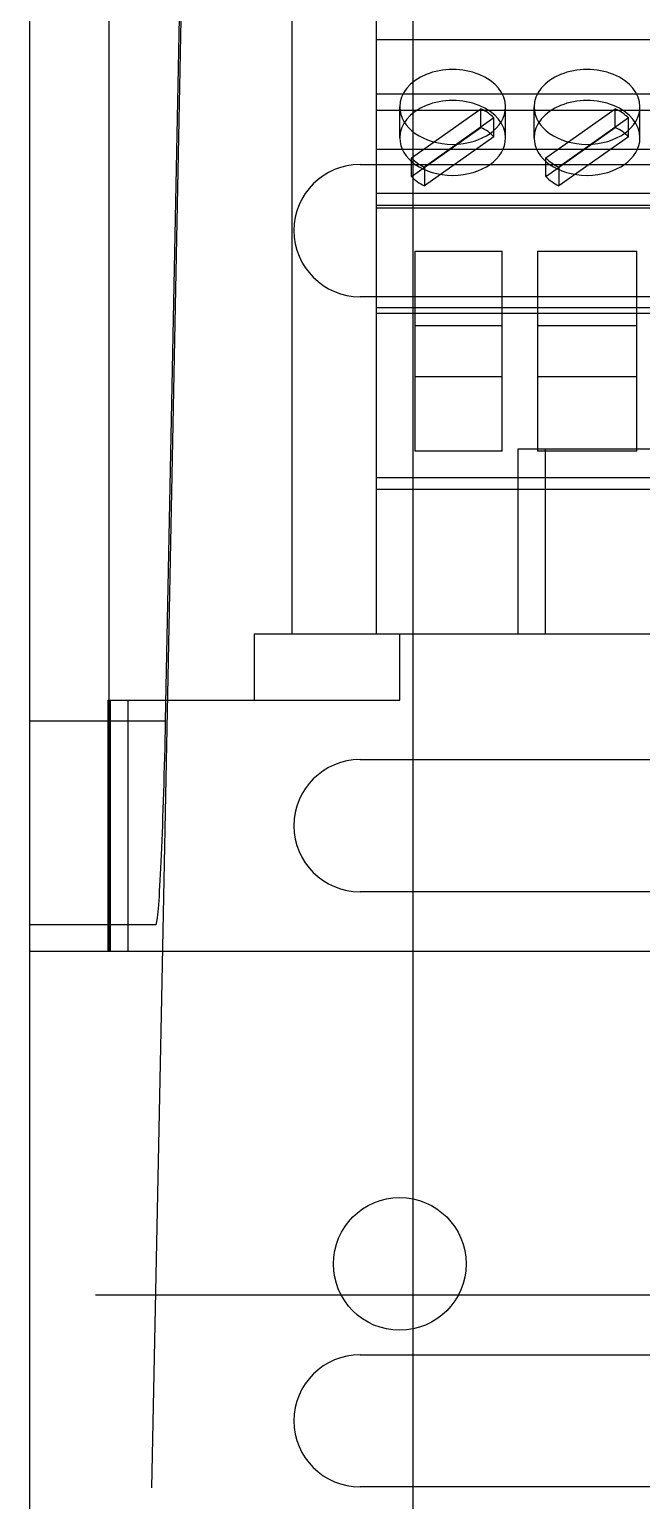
# Model space of a CAD drawing. Extents: x 0 to 144, y 0 to 348.
# Drawn here: x 7 to 30, y 56.1 to 111.5 of the extents above; entities that cross this region are included whole.
import ezdxf

# ---------------------------------------------------------------- set-up
doc = ezdxf.new("R2010")
doc.units = 0
doc.layers.add('--8N-THT. FIXING HOLE', color=4, linetype='CONTINUOUS')
doc.layers.add('-15N-THT. THIẾT BỊ ĐÓNG MỞ', color=40, linetype='CONTINUOUS')

# ---------------------------------------------------------------- blocks, each defined once
blk = doc.blocks.new('06 - N - SC VSD ATV630U07~55N4')
at = {"layer": '--8N-THT. FIXING HOLE'}
blk.add_circle((-51.068, -109), 2.5, dxfattribs=at)
at = {"layer": '-15N-THT. THIẾT BỊ ĐÓNG MỞ'}
for p, q in [((-65.023, 144.114), (-65.022, -166)), ((-62.032, -25.203), (-62.032, -97.221)), ((-55.133, -28.443), (-55.133, -85.26)), ((-51.945, -85.26), (-51.945, -28.443)), ((-50.569, -166), (-50.569, -28.443)), ((-59.373, -61.396), (-59.904, -88.54)), ((-59.316, -62.097), (-59.684, -80.543)), ((-51.945, -62.862), (19.517, -62.862)), ((-51.945, -64.906), (19.517, -64.906)), ((-51.067, -66.568), (-51.067, -65.4)), ((-47.08, -66.568), (-47.08, -65.4)), ((-46.004, -66.568), (-46.004, -65.4)), ((-42.016, -66.568), (-42.016, -65.4)), ((-51.945, -65.517), (19.517, -65.517)), ((-50.631, -67.32), (-48.01, -65.467)), ((-47.517, -65.816), (-50.137, -67.669)), ((-48.01, -66.172), (-48.01, -65.467)), ((-47.517, -66.521), (-47.517, -65.816)), ((-45.567, -67.32), (-42.947, -65.467)), ((-42.453, -65.816), (-45.074, -67.669)), ((-42.947, -66.172), (-42.947, -65.467)), ((-42.453, -66.521), (-42.453, -65.816)), ((-50.631, -68.025), (-48.01, -66.172)), ((-47.517, -66.521), (-50.137, -68.374)), ((-45.567, -68.025), (-42.947, -66.172)), ((-42.453, -66.521), (-45.074, -68.374)), ((-51.945, -66.988), (-3.025, -66.988)), ((-52.563, -67.567), (52.563, -67.567)), ((-52.563, -67.567), (-52.563, -67.567)), ((-50.631, -68.025), (-50.631, -67.32)), ((-45.567, -68.025), (-45.567, -67.32)), ((-50.137, -67.669), (-50.137, -68.374)), ((-45.074, -67.669), (-45.074, -68.374)), ((-51.945, -68.654), (19.517, -68.654)), ((-51.945, -69.104), (19.517, -69.104)), ((-51.945, -69.206), (19.517, -69.206)), ((-50.494, -70.83), (-50.494, -78.378)), ((-50.494, -70.83), (-47.205, -70.83)), ((-47.205, -78.378), (-47.205, -70.83)), ((-45.879, -70.83), (-45.879, -78.378)), ((-45.879, -70.83), (-42.141, -70.83)), ((-42.141, -78.378), (-42.141, -70.83)), ((52.563, -72.551), (-52.563, -72.551)), ((-52.563, -72.551), (-52.563, -72.551)), ((-51.945, -72.962), (19.517, -72.962)), ((-51.945, -73.174), (19.517, -73.174)), ((-50.494, -73.632), (-47.205, -73.632)), ((-45.879, -73.632), (-42.141, -73.632)), ((-47.205, -75.576), (-50.494, -75.576)), ((-42.141, -75.576), (-45.879, -75.576)), ((-47.205, -78.378), (-50.494, -78.378)), ((-46.606, -78.282), (-46.606, -78.282)), ((-46.606, -85.26), (-46.606, -78.282)), ((-46.606, -78.282), (-3.465, -78.282)), ((-42.141, -78.378), (-45.879, -78.378)), ((-45.585, -78.282), (-45.585, -78.282)), ((-45.585, -78.282), (-45.585, -85.26)), ((-51.945, -79.359), (-3.025, -79.359)), ((-51.945, -79.799), (19.517, -79.799)), ((-59.684, -80.543), (-60.052, -98.99)), ((-56.55, -85.26), (-56.55, -87.752)), ((-56.55, -85.26), (56.55, -85.26)), ((-56.55, -85.26), (-56.55, -85.26)), ((-55.133, -85.26), (-55.133, -85.26)), ((-51.945, -85.26), (-51.945, -85.26)), ((-51.067, -85.26), (-51.067, -85.26)), ((-51.067, -87.752), (-51.067, -85.26)), ((-46.606, -85.26), (-46.606, -85.26)), ((-45.585, -85.26), (-45.585, -85.26)), ((-62.058, -87.752), (-62.032, -87.752)), ((-62.058, -97.221), (-62.058, -87.752)), ((-62.032, -87.752), (-62.032, -87.752)), ((-61.983, -87.752), (-61.983, -97.221)), ((-61.983, -87.752), (-51.067, -87.752)), ((-61.305, -97.221), (-61.305, -87.752)), ((-58.045, -87.752), (-58.045, -87.752)), ((-56.55, -87.752), (-56.55, -87.752)), ((-51.067, -87.752), (-51.067, -87.752)), ((-65.022, -88.54), (-59.904, -88.54)), ((-59.904, -88.54), (-59.911, -88.884)), ((-59.918, -89.226), (-59.926, -89.567)), ((-59.911, -88.884), (-59.918, -89.226)), ((-59.926, -89.567), (-59.934, -89.906)), ((-59.943, -90.243), (-59.952, -90.576)), ((-59.934, -89.906), (-59.943, -90.243)), ((-52.563, -89.995), (52.563, -89.995)), ((-52.563, -89.995), (-52.563, -89.995)), ((-59.961, -90.906), (-59.971, -91.231)), ((-59.952, -90.576), (-59.961, -90.906)), ((-59.971, -91.231), (-59.981, -91.55)), ((-59.991, -91.863), (-60.002, -92.17)), ((-59.981, -91.55), (-59.991, -91.863)), ((-60.012, -92.47), (-60.023, -92.762)), ((-60.002, -92.17), (-60.012, -92.47)), ((-60.034, -93.046), (-60.046, -93.321)), ((-60.023, -92.762), (-60.034, -93.046)), ((-60.057, -93.586), (-60.069, -93.841)), ((-60.046, -93.321), (-60.057, -93.586)), ((-60.081, -94.085), (-60.092, -94.319)), ((-60.069, -93.841), (-60.081, -94.085)), ((-60.116, -94.75), (-60.128, -94.947)), ((-60.104, -94.54), (-60.116, -94.75)), ((-60.092, -94.319), (-60.104, -94.54)), ((-60.152, -95.303), (-60.163, -95.46)), ((-60.14, -95.132), (-60.152, -95.303)), ((-60.128, -94.947), (-60.14, -95.132)), ((52.563, -94.979), (-52.563, -94.979)), ((-52.563, -94.979), (-52.563, -94.979)), ((-60.198, -95.847), (-60.209, -95.947)), ((-60.187, -95.732), (-60.198, -95.847)), ((-60.175, -95.603), (-60.187, -95.732)), ((-60.163, -95.46), (-60.175, -95.603)), ((-65.022, -96.225), (-65.022, -96.225)), ((-60.273, -96.225), (-65.022, -96.225)), ((-60.263, -96.217), (-60.273, -96.225)), ((-60.253, -96.194), (-60.263, -96.217)), ((-60.242, -96.155), (-60.253, -96.194)), ((-60.231, -96.101), (-60.242, -96.155)), ((-60.22, -96.031), (-60.231, -96.101)), ((-60.209, -95.947), (-60.22, -96.031)), ((-65.022, -97.221), (-65.022, -97.221)), ((-65.022, -97.221), (65.022, -97.221)), ((-62.53, -97.221), (-62.53, -97.221)), ((-62.032, -97.221), (-62.032, -97.221)), ((-58.045, -97.221), (-58.045, -97.221)), ((-60.052, -98.99), (-60.421, -117.436)), ((62.53, -110.18), (-62.53, -110.18)), ((-52.563, -112.422), (52.563, -112.422)), ((-52.563, -112.422), (-52.563, -112.422)), ((52.563, -117.406), (-52.563, -117.406)), ((-52.563, -117.406), (-52.563, -117.406))]:
    blk.add_line(p, q, dxfattribs=at)
for centre in [(-52.563, -70.059), (-52.563, -92.487), (-52.563, -114.914)]:
    blk.add_arc(centre, 2.492, 90, 270, dxfattribs=at)
for centre, major_axis, start_param, end_param in [((-49.074, -65.4), (1.994, 0), 0, 3.141593), ((-44.01, -65.4), (1.994, 0), 0, 3.141593), ((-49.074, -66.568), (1.994, 0), 0, 3.141593), ((-49.074, -65.4), (1.994, 0), 3.141593, 6.283185), ((-44.01, -66.568), (1.994, 0), 0, 3.141593), ((-44.01, -65.4), (1.994, 0), 3.141593, 6.283185), ((-49.074, -66.568), (1.885, 0), 0.599286, 0.97151), ((-44.01, -66.568), (1.885, 0), 0.599286, 0.97151), ((-49.074, -67.273), (1.885, 0), 0.599286, 0.97151), ((-44.01, -67.273), (1.885, 0), 0.599286, 0.97151), ((-49.074, -66.568), (1.994, 0), 3.141593, 6.283185), ((-44.01, -66.568), (1.994, 0), 3.141593, 6.283185), ((-49.074, -66.568), (1.885, 0), -2.542307, -2.170082), ((-44.01, -66.568), (1.885, 0), -2.542307, -2.170082), ((-49.074, -67.273), (1.885, 0), -2.542307, -2.170082), ((-44.01, -67.273), (1.885, 0), -2.542307, -2.170082)]:
    blk.add_ellipse(centre, major_axis=major_axis, ratio=0.707107, start_param=start_param, end_param=end_param, dxfattribs=at)

msp = doc.modelspace()

# ---------------------------------------------------------------- block references
msp.add_blockref('06 - N - SC VSD ATV630U07~55N4', (72, 174))

doc.saveas('drawing.dxf')
